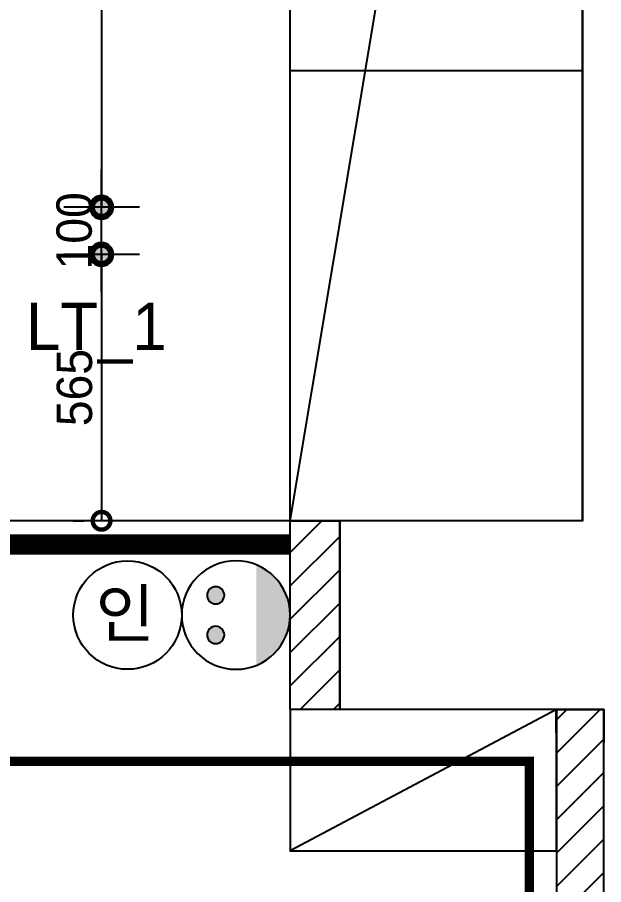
# Model space of a CAD drawing. Header units: inches. Extents: x -55157 to -7160, y -122257 to -52101.
# Drawn here: x -26579 to -25335, y -99513 to -97674 of the extents above; entities that cross this region are included whole.
import ezdxf

# ---------------------------------------------------------------- set-up
doc = ezdxf.new("R2010")
doc.units = ezdxf.units.IN
doc.header["$LTSCALE"] = 50
doc.header["$MEASUREMENT"] = 0
doc.linetypes.add('HID', pattern=[2.5, 1.5, -1])
doc.linetypes.add('HIDDEN', pattern=[0.375, 0.25, -0.125])
for name, color, linetype in [('03-WAL NEW', 3, 'Continuous'), ('06-FUR', 6, 'Continuous'), ('06-LIGHT', 4, 'Continuous'), ('07-DIM WAL', 5, 'Continuous'), ('3.기호.계단선', 30, 'Continuous'), ('CEIL-LIGHT', 7, 'Continuous'), ('RC-LIGHT', 7, 'Continuous'), ('도면층2', 2, 'Continuous'), ('설비', 140, 'Continuous')]:
    doc.layers.add(name, color=color, linetype=linetype)
doc.styles.add('스타일1', font='HY울릉도M.TTF')
doc.styles.add('코레일둥고', font='Korail_Round_Gothic_Medium.ttf')
doc.dimstyles.new('30', dxfattribs={"dimscale": 30, "dimtxt": 2.5, "dimasz": 2.5, "dimexe": 1.25, "dimexo": 2, "dimtad": 1, "dimdec": 0, "dimtxsty": '스타일1', "dimblk": 'DOTSMALL', "dimcen": 2.5, "dimclrd": 1, "dimclre": 1, "dimclrt": 2, "dimadec": 0, "dimazin": 0, "dimtfac": 1, "dimtix": 1, "dimtmove": 0, "dimatfit": 3, "dimldrblk": 'DOTSMALL', "dimfxl": 1.25, "dimarcsym": 0})
pattern_1 = [(45, (21500, -16519.2), (-35.35534, 35.35534), [])]

# ---------------------------------------------------------------- blocks, each defined once
blk = doc.blocks.new('vudauseh')
at = {"layer": '도면층2'}
for p, q in [((-46880, -64635.2), (-46880, -60925.2)), ((-46880, -64635.2), (-47395, -64635.2)), ((-47395, -65035.2), (-47395, -64635.2)), ((-46835, -65035.2), (-47395, -65035.2))]:
    blk.add_line(p, q, dxfattribs=at)
blk = doc.blocks.new('ccjwsjdeh')
at = {"layer": '03-WAL NEW'}
h = blk.add_hatch(dxfattribs=at)
h.set_pattern_fill('_USER', color=256, scale=50, angle=45, style=0, pattern_type=0)
h.set_pattern_definition([(45, (21500, -16519.2), (-35.35534, 35.35534), [])])
h.paths.add_polyline_path([(-26000, -81154.4), (-25895, -81154.4), (-25895, -81554.4), (-26000, -81554.4)])
h = blk.add_hatch(dxfattribs=at)
h.set_pattern_fill('_USER', color=256, scale=50, angle=45, style=0, pattern_type=0)
h.set_pattern_definition(pattern_1)
h.paths.add_polyline_path([(-26000, -81154.4), (-25895, -81154.4), (-25895, -81554.4), (-26000, -81554.4)])
h = blk.add_hatch(dxfattribs=at)
h.set_pattern_fill('_USER', color=256, scale=50, angle=45, style=0, pattern_type=0)
h.set_pattern_definition(pattern_1)
h.paths.add_polyline_path([(-25335, -81554.4), (-25435.4, -81554.4), (-25435.4, -82374.4), (-25335, -82374.4)])
for points in [[(-26000, -81154.4), (-25895, -81154.4), (-25895, -81554.4), (-26000, -81554.4)], [(-26000, -81154.4), (-25895, -81154.4), (-25895, -81554.4), (-26000, -81554.4)], [(-25335, -81554.4), (-25435.4, -81554.4), (-25435.4, -82374.4), (-25335, -82374.4)]]:
    blk.add_lwpolyline(points, close=True, dxfattribs=at)
blk.add_lwpolyline([(-25435.8, -81604.4), (-25435.8, -81554.4), (-25335, -81554.4), (-25335, -81624.4)], dxfattribs=at)
at = {"layer": '06-FUR', "color": 8}
for p, q in [((-26000, -81154.4), (-25380, -77444.4)), ((-26000, -80199.4), (-25380, -80199.4))]:
    blk.add_line(p, q, dxfattribs=at)
blk.add_lwpolyline([(-26000, -77444.4), (-25380, -77444.4), (-25380, -81154.4), (-26000, -81154.4)], close=True, dxfattribs=at)
blk.add_lwpolyline([(-25435.8, -81554.4), (-26000, -81554.4), (-26000, -81854.4), (-25435.4, -81854.4), (-25435.4, -81554.4), (-26000, -81854.4)], dxfattribs=at)
blk.add_blockref('vudauseh', (21500, -16519.2))
blk = doc.blocks.new('1')
at = {"linetype": 'Continuous'}
h = blk.add_hatch(color=4, dxfattribs=at)
h.dxf.hatch_style = 1
edge = h.paths.add_edge_path()
edge.add_arc((11539653.5, -14273503.8), 37.5, 0, 360)
at = {"color": 1, "linetype": 'Continuous'}
for p, q in [((11539653.5, -14273637.1), (11539653.5, -14273370.5)), ((11539520.2, -14273503.8), (11539786.8, -14273503.8))]:
    blk.add_line(p, q, dxfattribs=at)
at = {"color": 4, "linetype": 'Continuous'}
for radius in [41.5, 37.5]:
    blk.add_circle((11539653.5, -14273503.8), radius, dxfattribs=at)
blk = doc.blocks.new('_DOTSMALL')
at = {"color": 0, "linetype": 'ByBlock', "const_width": 0.5}
blk.add_lwpolyline([(-0.0625, 0, 1), (0.0625, 0, 1)], format="xyb", close=True, dxfattribs=at)
blk = doc.blocks.new('*D298')
at = {"layer": '07-DIM WAL', "color": 1, "lineweight": -2, "transparency": 16777216}
for p, q in [((-26400, -98251.4), (-26400, -98001.4)), ((-26340, -98076.4), (-26362.5, -98076.4)), ((-26460, -98176.4), (-26437.5, -98176.4))]:
    blk.add_line(p, q, dxfattribs=at)
at = {"layer": 'Defpoints', "color": 0, "transparency": 16777216}
for p in [(-26400, -98076.4), (-26400, -98076.4), (-26400, -98176.4)]:
    blk.add_point(p, dxfattribs=at)
at = {"layer": '07-DIM WAL', "color": 1, "lineweight": -2, "transparency": 16777216, "xscale": 75, "yscale": 75, "zscale": 75}
for p, rotation in [((-26400, -98076.4), 270), ((-26400, -98176.4), 90)]:
    blk.add_blockref('_DOTSMALL', p, dxfattribs=dict(at, rotation=rotation))
at = {"layer": '07-DIM WAL', "color": 2, "transparency": 16777216, "insert": (-26457.7, -98126.4), "char_height": 75, "attachment_point": 5, "rotation": 90, "style": '스타일1'}
blk.add_mtext('100', dxfattribs=at)
blk = doc.blocks.new('*D302')
at = {"layer": '07-DIM WAL', "color": 1, "lineweight": -2, "transparency": 16777216}
for p, q in [((-26460, -96876.4), (-26437.5, -96876.4)), ((-26400, -96876.4), (-26400, -98076.4)), ((-26340, -98076.4), (-26362.5, -98076.4))]:
    blk.add_line(p, q, dxfattribs=at)
at = {"layer": 'Defpoints', "color": 0, "transparency": 16777216}
for p in [(-26400, -96876.4), (-26400, -98076.4), (-26400, -98076.4)]:
    blk.add_point(p, dxfattribs=at)
at = {"layer": '07-DIM WAL', "color": 1, "lineweight": -2, "transparency": 16777216, "xscale": 75, "yscale": 75, "zscale": 75}
for p, rotation in [((-26400, -96876.4), 90), ((-26400, -98076.4), 270)]:
    blk.add_blockref('_DOTSMALL', p, dxfattribs=dict(at, rotation=rotation))
at = {"layer": '07-DIM WAL', "color": 2, "transparency": 16777216, "insert": (-26457.7, -97476.4), "char_height": 75, "attachment_point": 5, "rotation": 90, "style": '스타일1'}
blk.add_mtext('1200', dxfattribs=at)
blk = doc.blocks.new('*D306')
at = {"layer": '07-DIM WAL', "color": 1, "lineweight": -2, "transparency": 16777216}
for p, q in [((-26460, -98176.4), (-26437.5, -98176.4)), ((-26400, -98176.4), (-26400, -98741.4)), ((-26460, -98741.4), (-26437.5, -98741.4))]:
    blk.add_line(p, q, dxfattribs=at)
at = {"layer": 'Defpoints', "color": 0, "transparency": 16777216}
for p in [(-26400, -98176.4), (-26400, -98741.4), (-26400, -98741.4)]:
    blk.add_point(p, dxfattribs=at)
at = {"layer": '07-DIM WAL', "color": 1, "lineweight": -2, "transparency": 16777216, "xscale": 75, "yscale": 75, "zscale": 75}
for p, rotation in [((-26400, -98176.4), 90), ((-26400, -98741.4), 270)]:
    blk.add_blockref('_DOTSMALL', p, dxfattribs=dict(at, rotation=rotation))
at = {"layer": '07-DIM WAL', "color": 2, "transparency": 16777216, "insert": (-26457.1, -98458.9), "char_height": 75, "attachment_point": 5, "rotation": 90, "style": '스타일1'}
blk.add_mtext('565', dxfattribs=at)
blk = doc.blocks.new('TLSTJF')
at = {"layer": '설비'}
h = blk.add_hatch(color=10, dxfattribs=at)
edge = h.paths.add_edge_path()
edge.add_arc((-17018, -98621.5), 18.3, 0, 360)
h = blk.add_hatch(color=10, dxfattribs=at)
edge = h.paths.add_edge_path()
edge.add_arc((-16934, -98621.5), 18.3, 0, 360)
h = blk.add_hatch(color=10, dxfattribs=at)
edge = h.paths.add_edge_path()
edge.add_line((-16869.4, -98707.5), (-17082.7, -98707.5))
edge.add_ellipse((-16976, -98664.4), major_axis=(81.3, 81.3), ratio=1, start_angle=156.9578, end_angle=293.0422)
at = {"layer": '설비', "color": 10}
for centre, radius in [((-16976, -98664.4), 115), ((-17018, -98621.5), 18.3), ((-16934, -98621.5), 18.3)]:
    blk.add_circle(centre, radius, dxfattribs=at)
blk = doc.blocks.new('SSDLS')
at = {"layer": '설비', "color": 10}
blk.add_circle((-18759.6, -89187.2), 115, dxfattribs=at)
at = {"layer": '설비', "color": 10, "style": '코레일둥고'}
blk.add_text('인', height=100, dxfattribs=at).set_placement((-18827.5, -89233.6))

msp = doc.modelspace()

# ---------------------------------------------------------------- linework, layer by layer
at = {"layer": '06-LIGHT'}
msp.add_line((-25894.967, -98741.45), (-28379.967, -98741.45), dxfattribs=at)
at = {"layer": '06-LIGHT', "color": 10, "linetype": 'HID'}
msp.add_lwpolyline([(-28379.967, -98791.45, 43.2, 43.2, 0), (-25999.967, -98791.45, 43.2, 43.2, 0)], format="xyseb", dxfattribs=at)
at = {"layer": '3.기호.계단선', "linetype": 'HID'}
msp.add_lwpolyline([(-26608.079, -99251.45, 20, 20, 0), (-25492.701, -99251.45, 20, 20, 0), (-25492.701, -99721.45, 20, 20, 0), (-23035.826, -99721.45, 0, 0, 0)], format="xyseb", dxfattribs=at)

# ---------------------------------------------------------------- block references
at = {"layer": 'CEIL-LIGHT', "color": 10, "linetype": 'HIDDEN', "ltscale": 5}
msp.add_blockref('ccjwsjdeh', (0, -17587.01), dxfattribs=at)
at = {"layer": 'RC-LIGHT', "xscale": -0.6024096385271789, "yscale": 0.6024096385271789, "zscale": 0.6024096385271789}
for p in [(6925198.526, 8500419.809), (6925198.526, 8500319.809)]:
    msp.add_blockref('1', p, dxfattribs=at)
at = {"layer": '설비'}
msp.add_blockref('SSDLS', (-7585.337, -9754.224), dxfattribs=at)
at = {"layer": '설비', "xscale": -1, "rotation": 89.99999999999997}
msp.add_blockref('TLSTJF', (-124779.417, -115917.46), dxfattribs=at)

# ---------------------------------------------------------------- texts
at = {"layer": '3.기호.계단선', "style": '코레일둥고'}
msp.add_text('LT_1', height=100, dxfattribs=at).set_placement((-26560.117, -98379.104))

# ---------------------------------------------------------------- dimensions: what is measured, and where the dimension line sits
at = {"layer": '07-DIM WAL'}
for base, p1, p2, picture, middle in [((-26399.967, -98076.45), (-26399.967, -96876.45), (-26399.967, -98076.45), '*D302', (-26457.715, -97476.45)), ((-26399.967, -98076.45), (-26399.967, -98176.45), (-26399.967, -98076.45), '*D298', (-26457.715, -98126.45)), ((-26399.967, -98741.45), (-26399.967, -98176.45), (-26399.967, -98741.45), '*D306', (-26457.116, -98458.95))]:
    dim = msp.add_linear_dim(base=base, p1=p1, p2=p2, angle=90, dimstyle='30', dxfattribs=at)
    dim.commit()
    dim.dimension.update_dxf_attribs({"geometry": picture, "text_midpoint": middle})

doc.saveas('drawing.dxf')
